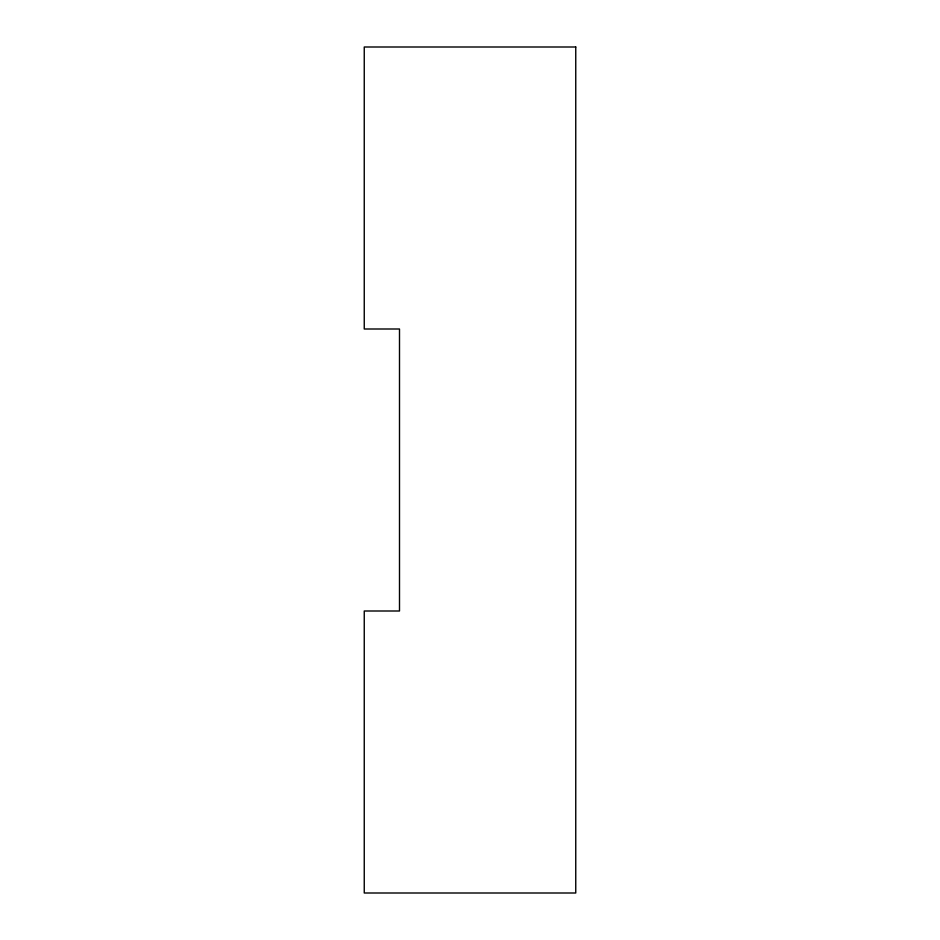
<?xml version="1.0" encoding="UTF-8"?>
<svg xmlns="http://www.w3.org/2000/svg" width="940" height="940" viewBox="0 0 940 940"><rect width="100%" height="100%" fill="white"/><g stroke="black" fill="none" stroke-linecap="round" stroke-linejoin="round"><path stroke-width="1.41" d="M575.75 47L364.25 47L364.25 329L399.5 329L399.5 611L364.25 611L364.25 893L575.75 893L575.75 47"/></g></svg>
